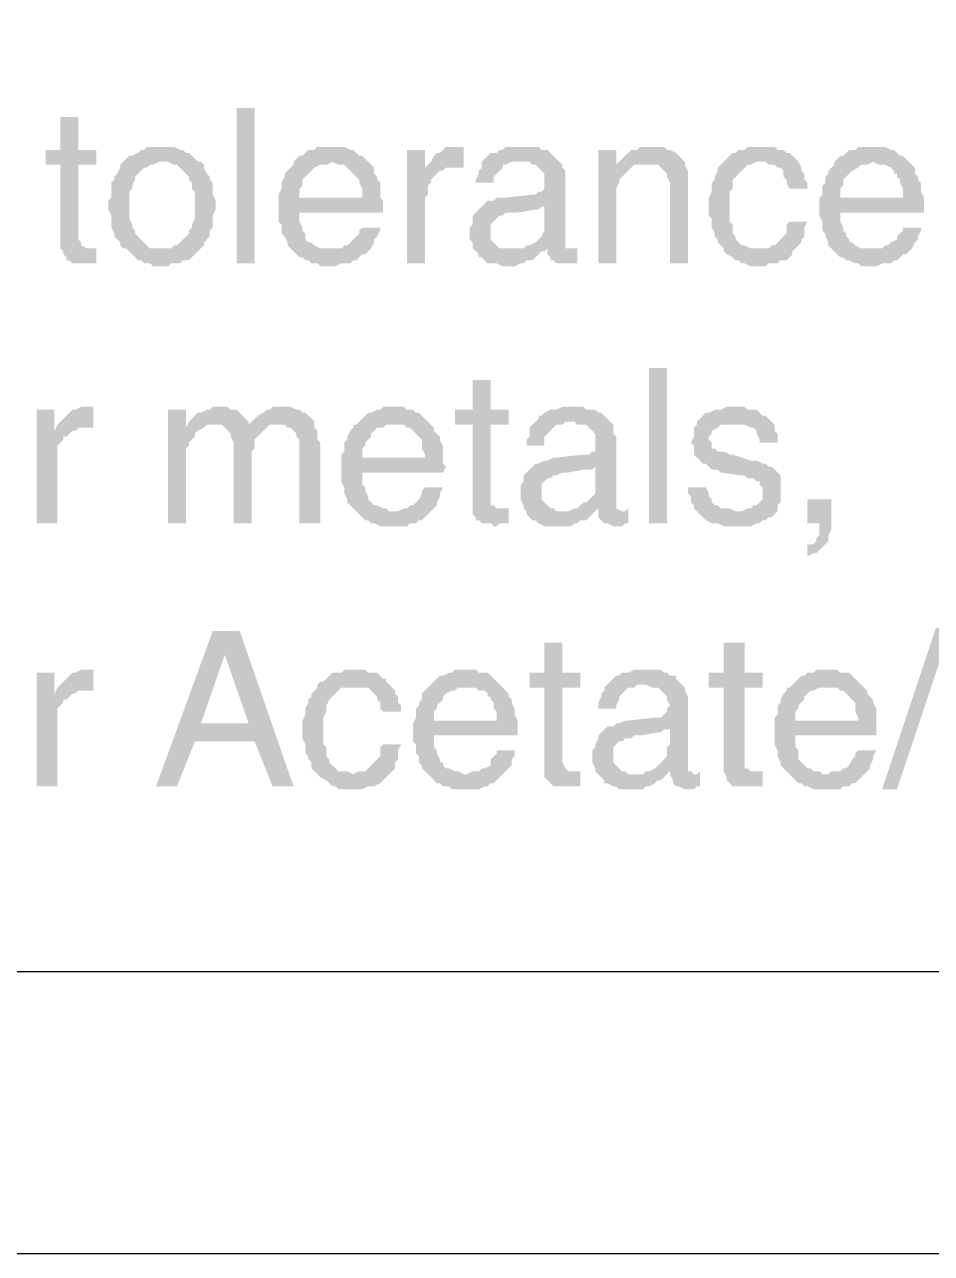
# Model space of a CAD drawing. Header units: inches. Extents: x 3613 to 8393, y -2205 to -794.
# Drawn here: x 6090.13 to 6103.83, y -1525.27 to -1506.71 of the extents above; entities that cross this region are included whole.
import ezdxf

# ---------------------------------------------------------------- set-up
doc = ezdxf.new("R2010")
doc.units = ezdxf.units.IN
doc.header["$MEASUREMENT"] = 0

msp = doc.modelspace()

# ---------------------------------------------------------------- hatches: boundary and pattern name
at = {"transparency": 33554559}
for points in [[(6093.336, -1510.319), (6093.336, -1507.972), (6093.607, -1507.972), (6093.607, -1510.319)], [(6090.944, -1508.107), (6090.673, -1508.107), (6090.673, -1508.604), (6090.448, -1508.604), (6090.448, -1508.829), (6090.673, -1508.829), (6090.673, -1510.093), (6090.719, -1510.138), (6090.719, -1510.183), (6090.764, -1510.228), (6090.764, -1510.274), (6090.809, -1510.274), (6090.854, -1510.319), (6091.215, -1510.319), (6091.215, -1510.093), (6091.08, -1510.093), (6090.989, -1510.048), (6090.989, -1510.003), (6090.944, -1509.958), (6090.944, -1508.829), (6091.215, -1508.829), (6091.215, -1508.604), (6090.944, -1508.604)], [(6092.208, -1508.559), (6091.982, -1508.559), (6091.937, -1508.604), (6091.892, -1508.604), (6091.847, -1508.649), (6091.757, -1508.694), (6091.712, -1508.694), (6091.666, -1508.739), (6091.621, -1508.784), (6091.621, -1508.784), (6091.576, -1508.829), (6091.576, -1508.874), (6091.531, -1508.965), (6091.486, -1509.01), (6091.486, -1509.055), (6091.441, -1509.1), (6091.441, -1509.326), (6091.396, -1509.371), (6091.396, -1509.461), (6091.396, -1509.506), (6091.441, -1509.597), (6091.441, -1509.777), (6091.486, -1509.867), (6091.486, -1509.912), (6091.531, -1509.958), (6091.576, -1510.003), (6091.576, -1510.048), (6091.621, -1510.093), (6092.208, -1510.093), (6092.027, -1510.093), (6091.982, -1510.048), (6091.937, -1510.003), (6091.892, -1509.958), (6091.847, -1509.912), (6091.802, -1509.867), (6091.802, -1509.822), (6091.757, -1509.777), (6091.757, -1509.732), (6091.712, -1509.642), (6091.712, -1509.236), (6091.757, -1509.19), (6091.757, -1509.145), (6091.802, -1509.055), (6091.802, -1509.01), (6091.847, -1508.965), (6091.892, -1508.92), (6091.937, -1508.874), (6091.982, -1508.874), (6092.027, -1508.829), (6092.073, -1508.829), (6092.163, -1508.784), (6092.75, -1508.784), (6092.704, -1508.739), (6092.659, -1508.694), (6092.614, -1508.649), (6092.569, -1508.649), (6092.524, -1508.604), (6092.479, -1508.604), (6092.388, -1508.559), (6092.298, -1508.559)], [(6094.78, -1508.559), (6094.555, -1508.559), (6094.51, -1508.604), (6094.419, -1508.604), (6094.374, -1508.649), (6094.329, -1508.694), (6094.284, -1508.694), (6094.239, -1508.739), (6094.194, -1508.784), (6094.78, -1508.784), (6094.871, -1508.829), (6094.961, -1508.829), (6095.006, -1508.874), (6095.051, -1508.92), (6095.096, -1508.965), (6095.096, -1508.965), (6095.142, -1509.01), (6095.187, -1509.055), (6095.187, -1509.1), (6095.232, -1509.19), (6095.232, -1509.326), (6093.968, -1509.326), (6093.968, -1509.687), (6094.013, -1509.732), (6094.013, -1509.867), (6094.058, -1509.912), (6094.104, -1510.003), (6094.104, -1510.048), (6094.149, -1510.093), (6094.194, -1510.138), (6094.194, -1510.138), (6094.239, -1510.183), (6094.284, -1510.228), (6094.329, -1510.228), (6094.374, -1510.274), (6094.419, -1510.274), (6094.465, -1510.319), (6094.555, -1510.319), (6094.6, -1510.364), (6094.826, -1510.364), (6094.916, -1510.319), (6095.051, -1510.319), (6095.096, -1510.274), (6095.142, -1510.274), (6095.187, -1510.228), (6095.232, -1510.183), (6095.277, -1510.183), (6095.322, -1510.138), (6094.78, -1510.093), (6094.6, -1510.093), (6094.51, -1510.048), (6094.465, -1510.003), (6094.419, -1510.003), (6094.374, -1509.958), (6094.374, -1509.867), (6094.329, -1509.822), (6094.329, -1509.777), (6094.284, -1509.687), (6094.284, -1509.551), (6095.548, -1509.551), (6095.548, -1509.371), (6095.503, -1509.326), (6095.503, -1509.1), (6095.457, -1509.055), (6095.457, -1509.01), (6095.412, -1508.965), (6095.412, -1508.874), (6095.367, -1508.829), (6095.322, -1508.784), (6095.277, -1508.739), (6095.232, -1508.694), (6095.187, -1508.694), (6095.142, -1508.649), (6095.096, -1508.604), (6095.051, -1508.604), (6094.961, -1508.559), (6094.871, -1508.559)], [(6096.676, -1508.559), (6096.496, -1508.559), (6096.45, -1508.604), (6096.405, -1508.649), (6096.36, -1508.649), (6096.315, -1508.694), (6096.27, -1508.784), (6096.27, -1508.784), (6096.225, -1508.829), (6096.676, -1508.874), (6096.766, -1508.874), (6096.766, -1508.559), (6096.721, -1508.559)], [(6097.669, -1508.559), (6097.398, -1508.559), (6097.353, -1508.604), (6097.308, -1508.604), (6097.263, -1508.649), (6097.173, -1508.649), (6097.127, -1508.694), (6097.127, -1508.694), (6097.082, -1508.739), (6097.037, -1508.784), (6097.037, -1508.874), (6096.992, -1508.92), (6096.992, -1508.965), (6096.947, -1509.055), (6096.947, -1509.1), (6097.218, -1509.1), (6097.218, -1509.01), (6097.263, -1508.965), (6097.308, -1508.92), (6097.353, -1508.874), (6097.353, -1508.829), (6097.398, -1508.829), (6097.488, -1508.784), (6098.211, -1508.784), (6098.165, -1508.739), (6098.12, -1508.694), (6098.075, -1508.649), (6098.03, -1508.604), (6097.94, -1508.604), (6097.895, -1508.559), (6097.714, -1508.559)], [(6099.565, -1508.559), (6099.429, -1508.559), (6099.384, -1508.604), (6099.294, -1508.604), (6099.249, -1508.649), (6099.203, -1508.694), (6099.158, -1508.739), (6099.113, -1508.784), (6099.068, -1508.829), (6099.294, -1508.874), (6099.339, -1508.829), (6099.519, -1508.829), (6100.106, -1508.784), (6100.061, -1508.739), (6100.016, -1508.694), (6100.016, -1508.694), (6099.971, -1508.649), (6099.88, -1508.604), (6099.835, -1508.604), (6099.79, -1508.559), (6099.655, -1508.559)], [(6101.234, -1508.559), (6101.054, -1508.559), (6101.009, -1508.604), (6100.918, -1508.604), (6100.873, -1508.649), (6100.828, -1508.649), (6100.783, -1508.694), (6100.738, -1508.739), (6100.693, -1508.784), (6101.325, -1508.784), (6101.37, -1508.829), (6101.46, -1508.829), (6101.505, -1508.874), (6101.55, -1508.874), (6101.595, -1508.92), (6101.595, -1509.01), (6101.641, -1509.055), (6101.641, -1509.1), (6101.686, -1509.19), (6101.957, -1509.19), (6101.957, -1509.1), (6101.911, -1509.055), (6101.911, -1508.965), (6101.866, -1508.92), (6101.866, -1508.874), (6101.821, -1508.784), (6101.776, -1508.739), (6101.731, -1508.694), (6101.731, -1508.694), (6101.686, -1508.649), (6101.641, -1508.649), (6101.595, -1508.604), (6101.505, -1508.604), (6101.46, -1508.559), (6101.325, -1508.559)], [(6102.949, -1508.559), (6102.724, -1508.559), (6102.679, -1508.604), (6102.588, -1508.604), (6102.543, -1508.649), (6102.498, -1508.694), (6102.453, -1508.694), (6102.408, -1508.739), (6102.363, -1508.784), (6102.949, -1508.784), (6103.04, -1508.829), (6103.13, -1508.829), (6103.22, -1508.874), (6103.265, -1508.92), (6103.265, -1508.965), (6103.31, -1508.965), (6103.31, -1509.01), (6103.356, -1509.055), (6103.356, -1509.1), (6103.401, -1509.19), (6103.401, -1509.326), (6102.137, -1509.326), (6102.137, -1509.597), (6102.182, -1509.687), (6102.182, -1509.822), (6102.227, -1509.867), (6102.227, -1509.912), (6102.272, -1510.003), (6102.272, -1510.048), (6102.318, -1510.093), (6102.363, -1510.138), (6102.363, -1510.138), (6102.408, -1510.183), (6102.453, -1510.228), (6102.498, -1510.228), (6102.543, -1510.274), (6102.588, -1510.274), (6102.679, -1510.319), (6102.724, -1510.319), (6102.769, -1510.364), (6102.995, -1510.364), (6103.085, -1510.319), (6103.22, -1510.319), (6103.265, -1510.274), (6103.31, -1510.274), (6103.356, -1510.228), (6103.401, -1510.183), (6103.446, -1510.183), (6103.491, -1510.138), (6102.949, -1510.093), (6102.769, -1510.093), (6102.679, -1510.048), (6102.633, -1510.003), (6102.588, -1510.003), (6102.588, -1509.958), (6102.543, -1509.912), (6102.543, -1509.867), (6102.498, -1509.822), (6102.498, -1509.777), (6102.453, -1509.687), (6102.453, -1509.551), (6103.717, -1509.551), (6103.717, -1509.326), (6103.672, -1509.236), (6103.672, -1509.1), (6103.626, -1509.055), (6103.626, -1509.01), (6103.581, -1508.965), (6103.581, -1508.874), (6103.536, -1508.829), (6103.491, -1508.784), (6103.446, -1508.739), (6103.401, -1508.694), (6103.356, -1508.694), (6103.31, -1508.649), (6103.265, -1508.604), (6103.22, -1508.604), (6103.13, -1508.559), (6103.04, -1508.559)], [(6096.18, -1508.604), (6095.909, -1508.604), (6095.909, -1510.319), (6096.18, -1510.319), (6096.18, -1509.326), (6096.225, -1509.281), (6096.225, -1509.145), (6096.27, -1509.1), (6096.27, -1509.055), (6096.315, -1509.01), (6096.36, -1508.965), (6096.405, -1508.92), (6096.45, -1508.92), (6096.18, -1508.874)], [(6099.068, -1508.604), (6098.797, -1508.604), (6098.797, -1510.319), (6099.068, -1510.319), (6099.068, -1509.371), (6099.068, -1509.19), (6099.113, -1509.1), (6099.113, -1509.055), (6099.158, -1509.01), (6099.203, -1508.965), (6099.203, -1508.965), (6099.249, -1508.92), (6099.294, -1508.874), (6099.068, -1508.829)], [(6092.75, -1508.784), (6092.208, -1508.784), (6092.298, -1508.784), (6092.388, -1508.829), (6092.434, -1508.829), (6092.479, -1508.874), (6092.524, -1508.92), (6092.569, -1508.965), (6092.614, -1509.01), (6092.614, -1509.055), (6092.659, -1509.1), (6092.659, -1509.19), (6092.704, -1509.236), (6092.704, -1509.642), (6092.659, -1509.732), (6092.659, -1509.777), (6092.614, -1509.822), (6092.614, -1509.867), (6092.569, -1509.912), (6092.524, -1509.958), (6092.479, -1510.003), (6092.434, -1510.048), (6092.388, -1510.048), (6092.343, -1510.093), (6091.666, -1510.093), (6091.712, -1510.138), (6091.757, -1510.183), (6091.802, -1510.228), (6091.847, -1510.274), (6091.892, -1510.274), (6091.937, -1510.319), (6092.027, -1510.319), (6092.073, -1510.364), (6092.298, -1510.364), (6092.343, -1510.319), (6092.479, -1510.319), (6092.524, -1510.274), (6092.614, -1510.274), (6092.659, -1510.228), (6092.704, -1510.183), (6092.75, -1510.138), (6092.795, -1510.093), (6092.795, -1510.093), (6092.84, -1510.048), (6092.84, -1510.003), (6092.885, -1509.958), (6092.93, -1509.912), (6092.93, -1509.822), (6092.975, -1509.777), (6092.975, -1509.597), (6093.02, -1509.506), (6093.02, -1509.461), (6093.02, -1509.371), (6092.975, -1509.281), (6092.975, -1509.1), (6092.93, -1509.055), (6092.93, -1509.01), (6092.885, -1508.965), (6092.84, -1508.874), (6092.84, -1508.829), (6092.795, -1508.784)], [(6094.194, -1508.784), (6094.194, -1508.829), (6094.149, -1508.874), (6094.104, -1508.92), (6094.058, -1508.965), (6094.058, -1509.01), (6094.013, -1509.1), (6094.013, -1509.19), (6093.968, -1509.281), (6093.968, -1509.326), (6094.284, -1509.326), (6094.284, -1509.19), (6094.329, -1509.145), (6094.329, -1509.055), (6094.374, -1509.01), (6094.419, -1508.965), (6094.419, -1508.965), (6094.465, -1508.92), (6094.51, -1508.874), (6094.6, -1508.829), (6094.69, -1508.829), (6094.78, -1508.784)], [(6096.225, -1508.829), (6096.18, -1508.874), (6096.45, -1508.92), (6096.496, -1508.874), (6096.676, -1508.874)], [(6098.211, -1508.784), (6097.624, -1508.784), (6097.759, -1508.784), (6097.804, -1508.829), (6097.849, -1508.829), (6097.895, -1508.874), (6097.94, -1508.92), (6097.985, -1508.965), (6097.985, -1509.19), (6097.94, -1509.236), (6097.895, -1509.236), (6097.849, -1509.281), (6097.804, -1509.281), (6097.398, -1509.326), (6097.263, -1509.326), (6097.218, -1509.371), (6097.127, -1509.371), (6097.082, -1509.416), (6097.985, -1509.461), (6097.985, -1509.732), (6097.985, -1509.822), (6097.94, -1509.912), (6097.895, -1509.958), (6097.849, -1510.003), (6097.849, -1510.003), (6097.759, -1510.048), (6097.714, -1510.048), (6097.669, -1510.093), (6097.488, -1510.093), (6096.947, -1510.138), (6096.992, -1510.183), (6096.992, -1510.228), (6097.037, -1510.228), (6097.082, -1510.274), (6097.127, -1510.319), (6097.263, -1510.319), (6097.353, -1510.364), (6097.534, -1510.364), (6097.624, -1510.319), (6097.669, -1510.319), (6097.714, -1510.274), (6097.804, -1510.274), (6097.849, -1510.228), (6097.895, -1510.183), (6097.94, -1510.138), (6097.985, -1510.138), (6098.03, -1510.093), (6098.301, -1510.093), (6098.301, -1508.92), (6098.256, -1508.874), (6098.256, -1508.829)], [(6100.106, -1508.784), (6099.519, -1508.829), (6099.7, -1508.829), (6099.745, -1508.874), (6099.79, -1508.92), (6099.79, -1508.92), (6099.835, -1508.965), (6099.835, -1509.01), (6099.88, -1509.1), (6099.88, -1510.319), (6100.151, -1510.319), (6100.151, -1508.92), (6100.106, -1508.829)], [(6100.693, -1508.784), (6100.648, -1508.829), (6100.603, -1508.874), (6100.603, -1508.92), (6100.557, -1509.01), (6100.557, -1509.055), (6100.512, -1509.1), (6100.512, -1509.236), (6100.467, -1509.326), (6100.467, -1509.597), (6100.512, -1509.642), (6100.512, -1509.777), (6100.557, -1509.867), (6100.557, -1509.912), (6100.603, -1509.958), (6100.603, -1510.003), (6100.648, -1510.048), (6100.693, -1510.093), (6101.234, -1510.093), (6101.099, -1510.093), (6101.009, -1510.048), (6100.964, -1510.048), (6100.918, -1510.003), (6100.873, -1509.958), (6100.873, -1509.912), (6100.828, -1509.867), (6100.828, -1509.732), (6100.783, -1509.687), (6100.783, -1509.236), (6100.828, -1509.19), (6100.828, -1509.055), (6100.873, -1509.01), (6100.918, -1508.965), (6100.918, -1508.965), (6100.964, -1508.92), (6101.009, -1508.874), (6101.054, -1508.829), (6101.099, -1508.829), (6101.189, -1508.784), (6101.234, -1508.784)], [(6102.363, -1508.784), (6102.363, -1508.829), (6102.318, -1508.874), (6102.272, -1508.92), (6102.272, -1508.965), (6102.227, -1509.01), (6102.227, -1509.1), (6102.182, -1509.145), (6102.182, -1509.281), (6102.137, -1509.326), (6102.453, -1509.326), (6102.453, -1509.19), (6102.498, -1509.145), (6102.498, -1509.055), (6102.543, -1509.01), (6102.588, -1508.965), (6102.588, -1508.965), (6102.633, -1508.92), (6102.724, -1508.874), (6102.769, -1508.829), (6102.859, -1508.829), (6102.949, -1508.784)], [(6097.082, -1509.416), (6097.037, -1509.461), (6096.992, -1509.506), (6096.992, -1509.506), (6096.947, -1509.551), (6096.902, -1509.597), (6096.902, -1509.732), (6096.857, -1509.777), (6096.857, -1509.867), (6096.857, -1509.958), (6096.902, -1510.003), (6096.902, -1510.093), (6096.947, -1510.138), (6097.488, -1510.093), (6097.308, -1510.093), (6097.263, -1510.048), (6097.218, -1510.003), (6097.173, -1509.958), (6097.173, -1509.732), (6097.218, -1509.687), (6097.263, -1509.642), (6097.308, -1509.597), (6097.353, -1509.597), (6097.398, -1509.551), (6097.579, -1509.551), (6097.849, -1509.506), (6097.895, -1509.506), (6097.94, -1509.461), (6097.985, -1509.461)], [(6101.957, -1509.687), (6101.686, -1509.687), (6101.641, -1509.732), (6101.641, -1509.867), (6101.595, -1509.912), (6101.55, -1509.958), (6101.505, -1510.003), (6101.46, -1510.048), (6101.415, -1510.048), (6101.37, -1510.093), (6100.693, -1510.093), (6100.693, -1510.138), (6100.738, -1510.183), (6100.828, -1510.228), (6100.873, -1510.274), (6100.918, -1510.274), (6100.964, -1510.319), (6101.009, -1510.319), (6101.099, -1510.364), (6101.325, -1510.364), (6101.37, -1510.319), (6101.505, -1510.319), (6101.55, -1510.274), (6101.641, -1510.274), (6101.686, -1510.228), (6101.731, -1510.183), (6101.731, -1510.138), (6101.776, -1510.093), (6101.821, -1510.048), (6101.866, -1510.003), (6101.866, -1509.958), (6101.911, -1509.912), (6101.911, -1509.777)], [(6095.503, -1509.777), (6095.232, -1509.777), (6095.187, -1509.822), (6095.187, -1509.867), (6095.142, -1509.912), (6095.096, -1509.958), (6095.051, -1510.003), (6095.006, -1510.048), (6094.961, -1510.048), (6094.916, -1510.093), (6094.78, -1510.093), (6095.322, -1510.138), (6095.367, -1510.093), (6095.412, -1510.003), (6095.412, -1509.958), (6095.457, -1509.912), (6095.503, -1509.822)], [(6103.672, -1509.777), (6103.401, -1509.777), (6103.401, -1509.822), (6103.356, -1509.867), (6103.31, -1509.912), (6103.31, -1509.958), (6103.22, -1510.003), (6103.175, -1510.048), (6103.13, -1510.048), (6103.085, -1510.093), (6102.949, -1510.093), (6103.491, -1510.138), (6103.536, -1510.093), (6103.581, -1510.003), (6103.626, -1509.958), (6103.626, -1509.912), (6103.672, -1509.822)], [(6098.481, -1510.093), (6098.391, -1510.093), (6098.03, -1510.138), (6098.03, -1510.183), (6098.075, -1510.228), (6098.075, -1510.274), (6098.12, -1510.274), (6098.165, -1510.319), (6098.481, -1510.319)], [(6098.301, -1510.093), (6098.03, -1510.093), (6098.03, -1510.138), (6098.391, -1510.093), (6098.391, -1510.093)], [(6099.565, -1514.245), (6099.565, -1511.898), (6099.835, -1511.898), (6099.835, -1514.245)], [(6097.173, -1512.079), (6096.902, -1512.079), (6096.902, -1512.53), (6096.631, -1512.53), (6096.631, -1512.756), (6096.902, -1512.756), (6096.902, -1514.11), (6096.947, -1514.155), (6096.947, -1514.2), (6096.992, -1514.2), (6097.037, -1514.245), (6097.173, -1514.245), (6097.218, -1514.29), (6097.263, -1514.29), (6097.308, -1514.245), (6097.443, -1514.245), (6097.443, -1514.02), (6097.263, -1514.02), (6097.218, -1513.974), (6097.173, -1513.974), (6097.173, -1512.756), (6097.443, -1512.756), (6097.443, -1512.53), (6097.173, -1512.53)], [(6090.583, -1512.53), (6090.312, -1512.53), (6090.312, -1514.245), (6090.628, -1514.245), (6090.628, -1513.072), (6090.673, -1513.027), (6090.719, -1512.981), (6090.719, -1512.936), (6090.764, -1512.936), (6090.809, -1512.891), (6090.854, -1512.846), (6090.583, -1512.846)], [(6091.08, -1512.485), (6090.989, -1512.485), (6090.899, -1512.53), (6090.854, -1512.53), (6090.809, -1512.575), (6090.764, -1512.62), (6090.719, -1512.666), (6090.673, -1512.711), (6090.673, -1512.711), (6090.628, -1512.756), (6091.08, -1512.801), (6091.17, -1512.801), (6091.17, -1512.485), (6091.125, -1512.485)], [(6092.569, -1512.53), (6092.298, -1512.53), (6092.298, -1514.245), (6092.569, -1514.245), (6092.569, -1513.117), (6092.614, -1513.072), (6092.614, -1513.027), (6092.659, -1512.981), (6092.704, -1512.936), (6092.704, -1512.891), (6092.75, -1512.846), (6092.84, -1512.801), (6092.569, -1512.801)], [(6093.065, -1512.485), (6092.975, -1512.485), (6092.93, -1512.53), (6092.885, -1512.53), (6092.795, -1512.575), (6092.75, -1512.575), (6092.704, -1512.62), (6092.659, -1512.666), (6092.614, -1512.711), (6092.569, -1512.801), (6092.84, -1512.801), (6092.885, -1512.756), (6093.02, -1512.756), (6093.517, -1512.711), (6093.472, -1512.666), (6093.427, -1512.62), (6093.427, -1512.62), (6093.381, -1512.575), (6093.336, -1512.53), (6093.246, -1512.53), (6093.201, -1512.485), (6093.156, -1512.485)], [(6094.013, -1512.485), (6093.878, -1512.485), (6093.833, -1512.53), (6093.788, -1512.53), (6093.742, -1512.575), (6093.652, -1512.62), (6093.607, -1512.666), (6093.562, -1512.711), (6093.517, -1512.756), (6093.111, -1512.756), (6093.156, -1512.801), (6093.201, -1512.846), (6093.201, -1512.846), (6093.246, -1512.891), (6093.246, -1512.936), (6093.291, -1513.027), (6093.291, -1514.245), (6093.562, -1514.245), (6093.562, -1513.162), (6093.607, -1513.117), (6093.607, -1512.981), (6093.652, -1512.936), (6093.697, -1512.891), (6093.697, -1512.891), (6093.742, -1512.846), (6093.788, -1512.801), (6093.833, -1512.756), (6093.968, -1512.756), (6094.51, -1512.711), (6094.465, -1512.666), (6094.419, -1512.62), (6094.419, -1512.62), (6094.374, -1512.575), (6094.329, -1512.575), (6094.284, -1512.53), (6094.239, -1512.53), (6094.149, -1512.485), (6094.104, -1512.485)], [(6095.728, -1512.485), (6095.548, -1512.485), (6095.503, -1512.53), (6095.457, -1512.53), (6095.367, -1512.575), (6095.322, -1512.575), (6095.277, -1512.62), (6095.232, -1512.666), (6095.187, -1512.711), (6095.142, -1512.756), (6095.864, -1512.756), (6095.909, -1512.801), (6095.954, -1512.801), (6095.999, -1512.846), (6096.044, -1512.891), (6096.044, -1512.891), (6096.089, -1512.936), (6096.134, -1512.981), (6096.134, -1513.117), (6096.18, -1513.207), (6096.18, -1513.252), (6095.232, -1513.252), (6094.916, -1513.297), (6094.916, -1513.613), (6094.961, -1513.704), (6094.961, -1513.794), (6095.006, -1513.884), (6095.006, -1513.929), (6095.051, -1513.974), (6095.096, -1514.02), (6095.142, -1514.065), (6095.142, -1514.065), (6095.187, -1514.11), (6095.232, -1514.155), (6095.277, -1514.2), (6095.322, -1514.2), (6095.367, -1514.245), (6095.412, -1514.245), (6095.503, -1514.29), (6095.909, -1514.29), (6095.954, -1514.245), (6096.044, -1514.245), (6096.089, -1514.2), (6096.134, -1514.2), (6096.18, -1514.155), (6096.225, -1514.11), (6096.27, -1514.065), (6095.638, -1514.065), (6095.593, -1514.02), (6095.548, -1514.02), (6095.457, -1513.974), (6095.412, -1513.974), (6095.367, -1513.929), (6095.322, -1513.884), (6095.322, -1513.839), (6095.277, -1513.749), (6095.277, -1513.704), (6095.232, -1513.658), (6095.232, -1513.478), (6096.45, -1513.478), (6096.496, -1513.388), (6096.45, -1513.343), (6096.45, -1513.072), (6096.405, -1512.981), (6096.405, -1512.936), (6096.36, -1512.891), (6096.315, -1512.846), (6096.315, -1512.801), (6096.27, -1512.756), (6096.225, -1512.711), (6096.18, -1512.666), (6096.134, -1512.62), (6096.089, -1512.575), (6096.044, -1512.575), (6095.999, -1512.53), (6095.909, -1512.53), (6095.864, -1512.485), (6095.773, -1512.485)], [(6098.436, -1512.485), (6098.256, -1512.485), (6098.165, -1512.53), (6098.075, -1512.53), (6097.985, -1512.575), (6097.94, -1512.62), (6097.895, -1512.62), (6097.895, -1512.666), (6097.849, -1512.711), (6097.804, -1512.756), (6097.759, -1512.801), (6097.759, -1512.936), (6097.714, -1512.981), (6097.714, -1513.072), (6097.985, -1513.072), (6097.985, -1512.936), (6098.03, -1512.891), (6098.075, -1512.846), (6098.12, -1512.801), (6098.12, -1512.801), (6098.165, -1512.756), (6098.256, -1512.756), (6098.301, -1512.711), (6098.978, -1512.711), (6098.933, -1512.666), (6098.888, -1512.62), (6098.842, -1512.575), (6098.797, -1512.575), (6098.752, -1512.53), (6098.617, -1512.53), (6098.572, -1512.485), (6098.481, -1512.485)], [(6100.873, -1512.485), (6100.738, -1512.485), (6100.648, -1512.53), (6100.557, -1512.53), (6100.467, -1512.575), (6100.422, -1512.575), (6100.377, -1512.62), (6100.332, -1512.666), (6100.287, -1512.711), (6100.287, -1512.756), (6100.241, -1512.801), (6100.241, -1512.936), (6100.196, -1513.027), (6100.241, -1513.072), (6100.241, -1513.207), (6100.287, -1513.252), (6100.332, -1513.297), (6100.377, -1513.343), (6100.422, -1513.343), (6100.467, -1513.388), (6100.512, -1513.433), (6100.603, -1513.433), (6100.648, -1513.478), (6100.964, -1513.523), (6101.009, -1513.523), (6101.054, -1513.568), (6101.144, -1513.568), (6101.189, -1513.613), (6101.234, -1513.613), (6101.234, -1513.658), (6101.28, -1513.704), (6101.28, -1513.884), (6101.234, -1513.929), (6101.189, -1513.974), (6101.144, -1513.974), (6101.099, -1514.02), (6101.054, -1514.02), (6100.964, -1514.065), (6100.287, -1514.065), (6100.332, -1514.11), (6100.377, -1514.155), (6100.377, -1514.155), (6100.422, -1514.2), (6100.512, -1514.245), (6100.603, -1514.245), (6100.693, -1514.29), (6101.099, -1514.29), (6101.189, -1514.245), (6101.234, -1514.245), (6101.28, -1514.2), (6101.325, -1514.2), (6101.37, -1514.155), (6101.415, -1514.155), (6101.46, -1514.11), (6101.505, -1514.065), (6101.505, -1513.974), (6101.55, -1513.929), (6101.55, -1513.749), (6101.55, -1513.523), (6101.505, -1513.478), (6101.46, -1513.433), (6101.46, -1513.433), (6101.415, -1513.388), (6101.37, -1513.388), (6101.325, -1513.343), (6101.28, -1513.343), (6101.189, -1513.297), (6101.099, -1513.297), (6100.828, -1513.207), (6100.783, -1513.207), (6100.693, -1513.162), (6100.603, -1513.162), (6100.557, -1513.117), (6100.512, -1513.117), (6100.512, -1513.027), (6100.467, -1512.981), (6100.467, -1512.936), (6100.512, -1512.891), (6100.512, -1512.846), (6100.603, -1512.801), (6100.603, -1512.801), (6100.648, -1512.756), (6100.873, -1512.756), (6101.415, -1512.711), (6101.37, -1512.666), (6101.325, -1512.62), (6101.28, -1512.62), (6101.234, -1512.575), (6101.189, -1512.53), (6101.054, -1512.53), (6101.009, -1512.485), (6100.918, -1512.485)], [(6090.628, -1512.756), (6090.583, -1512.846), (6090.899, -1512.846), (6090.944, -1512.801), (6091.08, -1512.801)], [(6094.51, -1512.711), (6093.968, -1512.756), (6094.058, -1512.756), (6094.104, -1512.801), (6094.149, -1512.801), (6094.194, -1512.846), (6094.239, -1512.891), (6094.239, -1512.936), (6094.284, -1512.981), (6094.284, -1514.245), (6094.6, -1514.245), (6094.6, -1513.027), (6094.555, -1512.981), (6094.555, -1512.846), (6094.51, -1512.801)], [(6095.142, -1512.756), (6095.096, -1512.756), (6095.096, -1512.801), (6095.051, -1512.846), (6095.006, -1512.936), (6095.006, -1512.981), (6094.961, -1513.027), (6094.961, -1513.162), (6094.916, -1513.207), (6094.916, -1513.297), (6095.232, -1513.252), (6095.232, -1513.117), (6095.277, -1513.072), (6095.277, -1513.027), (6095.322, -1512.981), (6095.367, -1512.936), (6095.367, -1512.891), (6095.412, -1512.846), (6095.457, -1512.801), (6095.548, -1512.801), (6095.593, -1512.756), (6095.728, -1512.756)], [(6098.978, -1512.711), (6098.391, -1512.711), (6098.436, -1512.711), (6098.481, -1512.756), (6098.617, -1512.756), (6098.662, -1512.801), (6098.707, -1512.846), (6098.752, -1512.891), (6098.752, -1513.027), (6098.752, -1513.162), (6098.707, -1513.162), (6098.662, -1513.207), (6098.572, -1513.207), (6098.165, -1513.252), (6098.12, -1513.252), (6098.03, -1513.297), (6097.985, -1513.297), (6097.895, -1513.343), (6097.849, -1513.343), (6098.752, -1513.388), (6098.752, -1513.658), (6098.752, -1513.794), (6098.707, -1513.839), (6098.662, -1513.884), (6098.617, -1513.929), (6098.572, -1513.929), (6098.526, -1513.974), (6098.481, -1514.02), (6098.436, -1514.02), (6098.346, -1514.065), (6097.714, -1514.065), (6097.714, -1514.11), (6097.759, -1514.155), (6097.804, -1514.2), (6097.849, -1514.2), (6097.895, -1514.245), (6097.985, -1514.29), (6098.391, -1514.29), (6098.436, -1514.245), (6098.481, -1514.245), (6098.526, -1514.2), (6098.617, -1514.2), (6098.662, -1514.155), (6098.707, -1514.11), (6098.752, -1514.065), (6098.797, -1514.02), (6099.068, -1514.02), (6099.068, -1512.936), (6099.023, -1512.891), (6099.023, -1512.756)], [(6101.415, -1512.711), (6100.873, -1512.756), (6101.009, -1512.756), (6101.099, -1512.801), (6101.144, -1512.801), (6101.189, -1512.846), (6101.189, -1512.891), (6101.234, -1512.981), (6101.234, -1513.027), (6101.505, -1513.027), (6101.505, -1512.891), (6101.46, -1512.846), (6101.46, -1512.756)], [(6097.849, -1513.343), (6097.804, -1513.388), (6097.759, -1513.433), (6097.759, -1513.433), (6097.714, -1513.478), (6097.669, -1513.523), (6097.669, -1513.613), (6097.624, -1513.658), (6097.624, -1513.884), (6097.669, -1513.974), (6097.669, -1514.02), (6097.714, -1514.065), (6098.211, -1514.065), (6098.165, -1514.065), (6098.12, -1514.02), (6098.075, -1514.02), (6098.03, -1513.974), (6097.985, -1513.929), (6097.94, -1513.884), (6097.94, -1513.749), (6097.94, -1513.658), (6097.985, -1513.613), (6098.03, -1513.568), (6098.075, -1513.568), (6098.12, -1513.523), (6098.165, -1513.523), (6098.256, -1513.478), (6098.346, -1513.478), (6098.572, -1513.433), (6098.707, -1513.433), (6098.752, -1513.388)], [(6096.45, -1513.704), (6096.18, -1513.704), (6096.134, -1513.749), (6096.134, -1513.794), (6096.089, -1513.884), (6096.044, -1513.929), (6095.999, -1513.974), (6095.954, -1513.974), (6095.909, -1514.02), (6095.864, -1514.02), (6095.773, -1514.065), (6095.728, -1514.065), (6096.27, -1514.065), (6096.315, -1514.02), (6096.36, -1513.974), (6096.36, -1513.929), (6096.405, -1513.839), (6096.405, -1513.794)], [(6100.422, -1513.704), (6100.151, -1513.704), (6100.151, -1513.794), (6100.196, -1513.839), (6100.196, -1513.929), (6100.241, -1513.974), (6100.241, -1514.02), (6100.287, -1514.065), (6100.873, -1514.065), (6100.783, -1514.02), (6100.648, -1514.02), (6100.603, -1513.974), (6100.557, -1513.974), (6100.512, -1513.929), (6100.512, -1513.884), (6100.467, -1513.839), (6100.467, -1513.794)], [(6102.318, -1513.884), (6101.957, -1513.884), (6101.957, -1514.245), (6102.137, -1514.245), (6102.137, -1514.426), (6102.092, -1514.471), (6102.092, -1514.516), (6102.047, -1514.561), (6101.957, -1514.561), (6101.957, -1514.742), (6101.957, -1514.742), (6102.047, -1514.697), (6102.092, -1514.697), (6102.137, -1514.651), (6102.182, -1514.606), (6102.227, -1514.561), (6102.272, -1514.516), (6102.272, -1514.426), (6102.318, -1514.335), (6102.318, -1514.2)], [(6099.249, -1514.02), (6099.203, -1514.065), (6098.797, -1514.065), (6098.797, -1514.155), (6098.842, -1514.2), (6098.842, -1514.2), (6098.888, -1514.245), (6098.933, -1514.245), (6099.023, -1514.29), (6099.158, -1514.29), (6099.203, -1514.245), (6099.249, -1514.245)], [(6099.068, -1514.02), (6098.797, -1514.02), (6098.797, -1514.065), (6099.158, -1514.065)], [(6093.381, -1515.87), (6092.975, -1515.87), (6092.118, -1518.217), (6092.434, -1518.217), (6092.704, -1517.54), (6093.607, -1517.54), (6092.795, -1517.269), (6093.156, -1516.231)], [(6093.381, -1515.87), (6093.156, -1516.231), (6093.517, -1517.269), (6092.795, -1517.269), (6093.607, -1517.54), (6093.878, -1518.217), (6094.194, -1518.217)], [(6104.123, -1515.825), (6103.31, -1518.262), (6103.085, -1518.262), (6103.897, -1515.825)], [(6098.256, -1516.05), (6097.985, -1516.05), (6097.985, -1516.502), (6097.759, -1516.502), (6097.759, -1516.727), (6097.985, -1516.727), (6097.985, -1518.081), (6098.03, -1518.127), (6098.075, -1518.172), (6098.075, -1518.172), (6098.12, -1518.217), (6098.526, -1518.217), (6098.526, -1517.991), (6098.346, -1517.991), (6098.301, -1517.946), (6098.301, -1517.946), (6098.256, -1517.856), (6098.256, -1516.727), (6098.526, -1516.727), (6098.526, -1516.502), (6098.256, -1516.502)], [(6101.009, -1516.05), (6100.693, -1516.05), (6100.693, -1516.502), (6100.467, -1516.502), (6100.467, -1516.727), (6100.693, -1516.727), (6100.693, -1517.991), (6100.738, -1518.081), (6100.738, -1518.127), (6100.783, -1518.172), (6100.783, -1518.172), (6100.828, -1518.217), (6101.28, -1518.217), (6101.28, -1517.991), (6101.099, -1517.991), (6101.054, -1517.946), (6101.009, -1517.946), (6101.009, -1516.727), (6101.28, -1516.727), (6101.28, -1516.502), (6101.009, -1516.502)], [(6090.583, -1516.502), (6090.312, -1516.502), (6090.312, -1518.217), (6090.628, -1518.217), (6090.628, -1517.043), (6090.673, -1516.998), (6090.719, -1516.953), (6090.719, -1516.908), (6090.764, -1516.908), (6090.809, -1516.863), (6090.854, -1516.818), (6090.583, -1516.818)], [(6091.08, -1516.457), (6090.989, -1516.457), (6090.899, -1516.502), (6090.854, -1516.502), (6090.809, -1516.547), (6090.764, -1516.592), (6090.719, -1516.637), (6090.673, -1516.682), (6090.673, -1516.682), (6090.628, -1516.727), (6091.08, -1516.773), (6091.17, -1516.773), (6091.17, -1516.457), (6091.125, -1516.457)], [(6095.096, -1516.457), (6094.961, -1516.457), (6094.916, -1516.502), (6094.78, -1516.502), (6094.735, -1516.547), (6094.69, -1516.592), (6094.645, -1516.637), (6094.6, -1516.637), (6094.555, -1516.682), (6094.555, -1516.727), (6095.322, -1516.727), (6095.367, -1516.773), (6095.412, -1516.818), (6095.457, -1516.863), (6095.457, -1516.908), (6095.503, -1516.953), (6095.503, -1517.043), (6095.548, -1517.089), (6095.819, -1517.089), (6095.819, -1516.998), (6095.773, -1516.953), (6095.773, -1516.863), (6095.728, -1516.818), (6095.728, -1516.773), (6095.683, -1516.727), (6095.638, -1516.682), (6095.593, -1516.637), (6095.593, -1516.592), (6095.548, -1516.592), (6095.503, -1516.547), (6095.457, -1516.502), (6095.322, -1516.502), (6095.277, -1516.457), (6095.187, -1516.457)], [(6096.811, -1516.457), (6096.631, -1516.457), (6096.586, -1516.502), (6096.541, -1516.502), (6096.45, -1516.547), (6096.405, -1516.547), (6096.36, -1516.592), (6096.315, -1516.637), (6096.27, -1516.682), (6096.225, -1516.727), (6096.947, -1516.727), (6096.992, -1516.773), (6097.082, -1516.773), (6097.127, -1516.818), (6097.127, -1516.863), (6097.173, -1516.863), (6097.173, -1516.908), (6097.218, -1516.953), (6097.218, -1517.043), (6097.263, -1517.089), (6097.263, -1517.224), (6096.315, -1517.224), (6095.999, -1517.269), (6095.999, -1517.54), (6096.044, -1517.585), (6096.044, -1517.72), (6096.089, -1517.765), (6096.089, -1517.856), (6096.134, -1517.901), (6096.134, -1517.946), (6096.18, -1517.991), (6096.225, -1518.036), (6096.225, -1518.036), (6096.27, -1518.081), (6096.315, -1518.127), (6096.36, -1518.172), (6096.405, -1518.172), (6096.45, -1518.217), (6096.541, -1518.217), (6096.586, -1518.262), (6096.992, -1518.262), (6097.082, -1518.217), (6097.127, -1518.217), (6097.173, -1518.172), (6097.218, -1518.172), (6097.263, -1518.127), (6097.308, -1518.081), (6097.353, -1518.036), (6096.766, -1518.036), (6096.676, -1517.991), (6096.631, -1517.991), (6096.541, -1517.946), (6096.496, -1517.946), (6096.45, -1517.901), (6096.45, -1517.856), (6096.405, -1517.856), (6096.405, -1517.811), (6096.36, -1517.72), (6096.36, -1517.675), (6096.315, -1517.63), (6096.315, -1517.45), (6097.579, -1517.45), (6097.579, -1517.224), (6097.534, -1517.134), (6097.534, -1517.043), (6097.488, -1516.953), (6097.488, -1516.908), (6097.443, -1516.863), (6097.443, -1516.818), (6097.398, -1516.773), (6097.353, -1516.727), (6097.308, -1516.682), (6097.263, -1516.637), (6097.218, -1516.592), (6097.173, -1516.547), (6097.127, -1516.502), (6096.992, -1516.502), (6096.947, -1516.457), (6096.902, -1516.457)], [(6099.519, -1516.457), (6099.339, -1516.457), (6099.249, -1516.502), (6099.158, -1516.502), (6099.113, -1516.547), (6099.068, -1516.547), (6099.023, -1516.592), (6098.978, -1516.637), (6098.933, -1516.682), (6098.888, -1516.727), (6098.888, -1516.773), (6098.842, -1516.818), (6098.842, -1516.863), (6098.797, -1516.953), (6098.797, -1517.043), (6099.068, -1517.043), (6099.068, -1516.998), (6099.113, -1516.908), (6099.113, -1516.863), (6099.158, -1516.818), (6099.203, -1516.773), (6099.203, -1516.773), (6099.249, -1516.727), (6099.339, -1516.727), (6099.384, -1516.682), (6100.061, -1516.682), (6100.016, -1516.637), (6099.971, -1516.592), (6099.971, -1516.547), (6099.88, -1516.547), (6099.835, -1516.502), (6099.79, -1516.502), (6099.745, -1516.457), (6099.61, -1516.457)], [(6102.272, -1516.457), (6102.092, -1516.457), (6102.047, -1516.502), (6101.957, -1516.502), (6101.911, -1516.547), (6101.866, -1516.547), (6101.821, -1516.592), (6101.776, -1516.637), (6101.731, -1516.682), (6101.686, -1516.727), (6102.408, -1516.727), (6102.453, -1516.773), (6102.498, -1516.773), (6102.543, -1516.818), (6102.588, -1516.863), (6102.588, -1516.863), (6102.633, -1516.908), (6102.679, -1516.953), (6102.679, -1517.089), (6102.724, -1517.179), (6102.724, -1517.224), (6101.776, -1517.224), (6101.46, -1517.269), (6101.46, -1517.585), (6101.505, -1517.675), (6101.505, -1517.765), (6101.55, -1517.856), (6101.55, -1517.901), (6101.595, -1517.946), (6101.641, -1517.991), (6101.686, -1518.036), (6101.686, -1518.036), (6101.731, -1518.081), (6101.776, -1518.127), (6101.821, -1518.172), (6101.866, -1518.172), (6101.911, -1518.217), (6101.957, -1518.217), (6102.047, -1518.262), (6102.453, -1518.262), (6102.498, -1518.217), (6102.588, -1518.217), (6102.633, -1518.172), (6102.679, -1518.172), (6102.724, -1518.127), (6102.769, -1518.081), (6102.814, -1518.036), (6102.182, -1518.036), (6102.137, -1517.991), (6102.047, -1517.991), (6102.002, -1517.946), (6101.957, -1517.946), (6101.911, -1517.901), (6101.866, -1517.856), (6101.866, -1517.856), (6101.821, -1517.811), (6101.821, -1517.675), (6101.776, -1517.63), (6101.776, -1517.45), (6102.995, -1517.45), (6102.995, -1517.043), (6102.949, -1516.953), (6102.949, -1516.908), (6102.904, -1516.863), (6102.859, -1516.818), (6102.859, -1516.773), (6102.814, -1516.727), (6102.769, -1516.682), (6102.724, -1516.637), (6102.679, -1516.592), (6102.633, -1516.547), (6102.588, -1516.502), (6102.453, -1516.502), (6102.408, -1516.457), (6102.318, -1516.457)], [(6090.628, -1516.727), (6090.583, -1516.818), (6090.899, -1516.818), (6090.944, -1516.773), (6091.08, -1516.773)], [(6094.555, -1516.727), (6094.51, -1516.773), (6094.465, -1516.818), (6094.465, -1516.863), (6094.419, -1516.908), (6094.419, -1516.953), (6094.374, -1517.043), (6094.374, -1517.134), (6094.329, -1517.224), (6094.329, -1517.495), (6094.374, -1517.585), (6094.374, -1517.72), (6094.419, -1517.765), (6094.419, -1517.811), (6094.465, -1517.856), (6094.465, -1517.946), (6094.51, -1517.991), (6094.555, -1518.036), (6095.096, -1518.036), (6095.006, -1517.991), (6094.871, -1517.991), (6094.826, -1517.946), (6094.78, -1517.901), (6094.735, -1517.856), (6094.735, -1517.811), (6094.69, -1517.765), (6094.69, -1517.63), (6094.645, -1517.585), (6094.645, -1517.179), (6094.69, -1517.089), (6094.69, -1516.998), (6094.735, -1516.908), (6094.78, -1516.863), (6094.78, -1516.863), (6094.826, -1516.818), (6094.871, -1516.773), (6094.916, -1516.727), (6095.096, -1516.727)], [(6096.225, -1516.727), (6096.225, -1516.727), (6096.18, -1516.773), (6096.134, -1516.818), (6096.134, -1516.908), (6096.089, -1516.953), (6096.089, -1516.998), (6096.044, -1517.043), (6096.044, -1517.179), (6095.999, -1517.269), (6096.315, -1517.224), (6096.315, -1517.089), (6096.36, -1517.043), (6096.36, -1516.998), (6096.405, -1516.953), (6096.45, -1516.908), (6096.45, -1516.863), (6096.496, -1516.818), (6096.586, -1516.773), (6096.631, -1516.773), (6096.676, -1516.727), (6096.811, -1516.727)], [(6100.061, -1516.682), (6099.474, -1516.682), (6099.519, -1516.682), (6099.61, -1516.727), (6099.7, -1516.727), (6099.745, -1516.773), (6099.79, -1516.818), (6099.835, -1516.863), (6099.835, -1516.908), (6099.88, -1516.998), (6099.88, -1516.998), (6099.835, -1517.043), (6099.835, -1517.089), (6099.79, -1517.134), (6099.745, -1517.179), (6099.655, -1517.179), (6099.249, -1517.224), (6099.203, -1517.224), (6099.113, -1517.269), (6099.068, -1517.269), (6099.023, -1517.314), (6098.933, -1517.314), (6099.88, -1517.359), (6099.88, -1517.585), (6099.835, -1517.63), (6099.835, -1517.765), (6099.79, -1517.811), (6099.745, -1517.856), (6099.7, -1517.901), (6099.7, -1517.901), (6099.655, -1517.946), (6099.565, -1517.991), (6099.519, -1517.991), (6099.474, -1518.036), (6098.797, -1518.036), (6098.842, -1518.081), (6098.888, -1518.127), (6098.888, -1518.172), (6098.933, -1518.172), (6099.023, -1518.217), (6099.068, -1518.217), (6099.113, -1518.262), (6099.474, -1518.262), (6099.519, -1518.217), (6099.565, -1518.217), (6099.655, -1518.172), (6099.7, -1518.127), (6099.745, -1518.127), (6099.79, -1518.081), (6099.835, -1518.036), (6099.88, -1517.991), (6100.196, -1517.991), (6100.151, -1517.991), (6100.151, -1516.863), (6100.106, -1516.773), (6100.106, -1516.727)], [(6101.686, -1516.727), (6101.641, -1516.727), (6101.641, -1516.773), (6101.595, -1516.818), (6101.55, -1516.908), (6101.55, -1516.953), (6101.505, -1516.998), (6101.505, -1517.134), (6101.46, -1517.179), (6101.46, -1517.269), (6101.776, -1517.224), (6101.776, -1517.089), (6101.821, -1517.043), (6101.821, -1516.998), (6101.866, -1516.953), (6101.911, -1516.908), (6101.911, -1516.863), (6101.957, -1516.818), (6102.002, -1516.773), (6102.047, -1516.773), (6102.137, -1516.727), (6102.272, -1516.727)], [(6098.933, -1517.314), (6098.888, -1517.359), (6098.842, -1517.404), (6098.842, -1517.404), (6098.797, -1517.45), (6098.797, -1517.495), (6098.752, -1517.585), (6098.752, -1517.63), (6098.707, -1517.675), (6098.707, -1517.856), (6098.752, -1517.946), (6098.752, -1517.991), (6098.797, -1518.036), (6099.339, -1518.036), (6099.249, -1518.036), (6099.203, -1517.991), (6099.158, -1517.991), (6099.113, -1517.946), (6099.068, -1517.901), (6099.023, -1517.856), (6099.023, -1517.72), (6099.023, -1517.63), (6099.068, -1517.585), (6099.113, -1517.54), (6099.158, -1517.54), (6099.203, -1517.495), (6099.294, -1517.495), (6099.339, -1517.45), (6099.429, -1517.45), (6099.7, -1517.404), (6099.745, -1517.404), (6099.79, -1517.359), (6099.88, -1517.359)], [(6095.819, -1517.585), (6095.548, -1517.585), (6095.503, -1517.63), (6095.503, -1517.765), (6095.457, -1517.811), (6095.412, -1517.856), (6095.367, -1517.901), (6095.322, -1517.946), (6095.277, -1517.991), (6095.187, -1517.991), (6095.096, -1518.036), (6094.555, -1518.036), (6094.6, -1518.081), (6094.69, -1518.127), (6094.735, -1518.172), (6094.78, -1518.217), (6094.826, -1518.217), (6094.871, -1518.262), (6095.232, -1518.262), (6095.322, -1518.217), (6095.412, -1518.217), (6095.503, -1518.172), (6095.548, -1518.127), (6095.593, -1518.081), (6095.593, -1518.081), (6095.638, -1518.036), (6095.683, -1517.991), (6095.728, -1517.946), (6095.728, -1517.856), (6095.773, -1517.811), (6095.773, -1517.675)], [(6097.534, -1517.675), (6097.263, -1517.675), (6097.263, -1517.72), (6097.218, -1517.765), (6097.173, -1517.811), (6097.173, -1517.901), (6097.082, -1517.946), (6097.037, -1517.946), (6096.992, -1517.991), (6096.902, -1517.991), (6096.811, -1518.036), (6097.353, -1518.036), (6097.398, -1517.991), (6097.443, -1517.946), (6097.488, -1517.901), (6097.488, -1517.811), (6097.534, -1517.765)], [(6102.995, -1517.675), (6102.724, -1517.675), (6102.679, -1517.72), (6102.679, -1517.765), (6102.633, -1517.811), (6102.588, -1517.901), (6102.543, -1517.946), (6102.498, -1517.946), (6102.453, -1517.991), (6102.318, -1517.991), (6102.272, -1518.036), (6102.814, -1518.036), (6102.859, -1517.991), (6102.904, -1517.946), (6102.904, -1517.901), (6102.949, -1517.811), (6102.949, -1517.765)], [(6100.332, -1517.991), (6100.287, -1518.036), (6099.88, -1518.036), (6099.926, -1518.127), (6099.926, -1518.172), (6099.926, -1518.172), (6099.971, -1518.217), (6100.016, -1518.217), (6100.106, -1518.262), (6100.241, -1518.262), (6100.287, -1518.217), (6100.332, -1518.217)], [(6100.196, -1517.991), (6099.88, -1517.991), (6099.88, -1518.036), (6100.241, -1518.036)]]:
    msp.add_hatch(color=256, dxfattribs=at).paths.add_polyline_path(points)

# ---------------------------------------------------------------- linework, layer by layer
msp.add_line((5762.68, -1521.015), (6171.935, -1521.015))
msp.add_lwpolyline([(6175.973, -1525.274), (6175.973, -1228.274), (5755.973, -1228.274), (5755.973, -1525.274)], close=True)
msp.add_solid([(6093.517, -1512.711), (6093.02, -1512.756), (6093.517, -1512.756)], dxfattribs=at)

doc.saveas('drawing.dxf')
